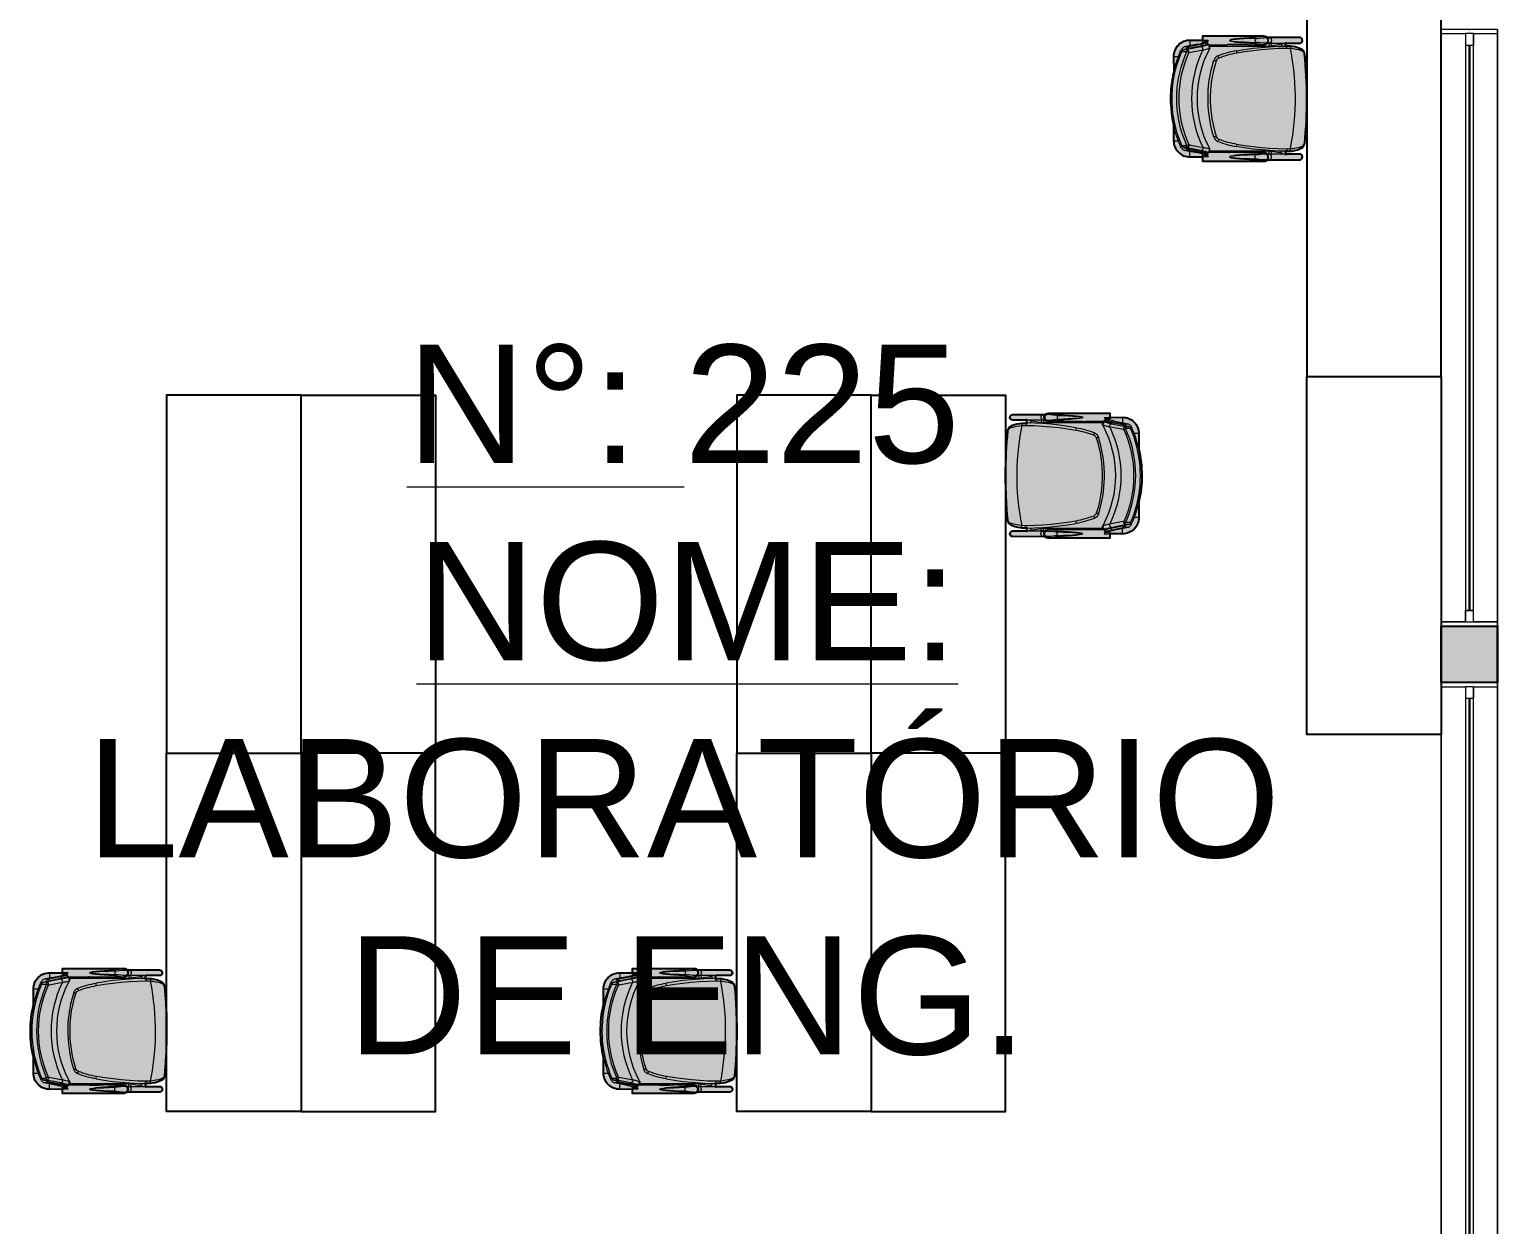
# Model space of a CAD drawing. Header units: metres. Extents: x 512 to 829, y -209 to 245.
# Drawn here: x 706.62 to 713.17, y -174.25 to -168.91 of the extents above; entities that cross this region are included whole.
import ezdxf

# ---------------------------------------------------------------- set-up
doc = ezdxf.new("R2010")
doc.units = ezdxf.units.M
doc.header["$LTSCALE"] = 0.508
doc.set_wipeout_variables(frame=1)
doc.header["$PDSIZE"] = -2
doc.layers.get('0').update_dxf_attribs({"lineweight": 15})
for name, color, linetype, lineweight in [('AMB-NOVOS', 10, 'Continuous', 15), ('None', 7, 'Continuous', 5), ('NãoImprimir', 7, 'Continuous', 5), ('Peitoris', 2, 'Continuous', 5), ('Telhado-Princ', 7, 'Continuous', 5)]:
    doc.layers.add(name, color=color, linetype=linetype, lineweight=lineweight)
doc.layers.add('MB-ARQ-MOBILIÁRIO 02', color=2, linetype='Continuous')
doc.layers.add('MB-ARQ-MOBILIÁRIO-CADEIRAS', color=7, linetype='Continuous')
doc.layers.add('MB-ARQ-MOBILIÁRIO-CADEIRAS-02', color=7, linetype='Continuous', true_color=0x747474)

# ---------------------------------------------------------------- blocks, each defined once
blk = doc.blocks.new('Grupo-4242')
at = {"color": 7, "linetype": 'Continuous', "lineweight": 5}
for points in [[(-1.325, 0.125), (-1.30595, 0.125), (-1.30595, -0.125), (-1.325, -0.125)], [(1.30595, 0.125), (1.325, 0.125), (1.325, -0.125), (1.30595, -0.125)]]:
    blk.add_wipeout(points, dxfattribs=at).dxf.layer = 'None'
at = {"layer": 'None', "color": 7, "linetype": 'Continuous', "lineweight": 5}
for points in [[(-1.325, 0.125), (-1.30595, 0.125), (-1.30595, -0.125), (-1.325, -0.125)], [(1.30595, 0.125), (1.325, 0.125), (1.325, -0.125), (1.30595, -0.125)]]:
    blk.add_lwpolyline(points, close=True, dxfattribs=at)
blk = doc.blocks.new('Grupo-4243')
at = {"layer": 'None', "color": 7}
blk.add_blockref('Grupo-4242', (0, 0), dxfattribs=at)
at = {"layer": 'None', "color": 7, "linetype": 'Continuous', "lineweight": 5}
for p, q in [((-1.325, 0.125), (-1.30595, 0.125)), ((-1.30595, 0.125), (-1.30595, -0.125)), ((1.325, 0.125), (1.30595, 0.125)), ((1.30595, 0.125), (1.30595, -0.125)), ((-1.325, -0.125), (-1.30595, -0.125)), ((1.325, -0.125), (1.30595, -0.125))]:
    blk.add_line(p, q, dxfattribs=at)
blk = doc.blocks.new('Grupo-4244')
at = {"layer": 'None', "color": 7, "linetype": 'Continuous', "lineweight": 5}
for p, q in [((-1.3059, 0.0175), (-1.3059, -0.0175)), ((1.3059, 0.0175), (1.3059, -0.0175))]:
    blk.add_line(p, q, dxfattribs=at)
blk = doc.blocks.new('Grupo-4245')
at = {"color": 7, "linetype": 'Continuous', "lineweight": 5}
for points in [[(-1.3059, 0.0175), (-1.2551, 0.0175), (-1.2551, -0.0175), (-1.3059, -0.0175)], [(1.2551, 0.0175), (1.3059, 0.0175), (1.3059, -0.0175), (1.2551, -0.0175)]]:
    blk.add_wipeout(points, dxfattribs=at).dxf.layer = 'None'
at = {"layer": 'None', "color": 7, "linetype": 'Continuous', "lineweight": 5}
for points in [[(-1.3059, 0.0175), (-1.2551, 0.0175), (-1.2551, -0.0175), (-1.3059, -0.0175)], [(1.2551, 0.0175), (1.3059, 0.0175), (1.3059, -0.0175), (1.2551, -0.0175)]]:
    blk.add_lwpolyline(points, close=True, dxfattribs=at)
blk = doc.blocks.new('Grupo-4246')
at = {"layer": 'None', "color": 7}
blk.add_blockref('Grupo-4244', (0, 0), dxfattribs=at)
at = {"color": 7, "linetype": 'Continuous', "lineweight": 5}
blk.add_wipeout([(-1.2551, 0.0175), (1.2551, 0.0175), (1.2551, -0.0175), (-1.2551, -0.0175)], dxfattribs=at).dxf.layer = 'None'
at = {"layer": 'None', "color": 7, "linetype": 'Continuous', "lineweight": 5}
blk.add_lwpolyline([(-1.2551, 0.0175), (1.2551, 0.0175), (1.2551, -0.0175), (-1.2551, -0.0175)], close=True, dxfattribs=at)
at = {"layer": 'None', "color": 7}
blk.add_blockref('Grupo-4245', (0, 0), dxfattribs=at)
at = {"layer": 'None', "color": 7, "linetype": 'Continuous', "lineweight": 5}
for p, q in [((-1.3059, 0.0175), (-1.2551, 0.0175)), ((-1.2551, 0.0175), (-1.2551, -0.0175)), ((1.3059, 0.0175), (1.2551, 0.0175)), ((1.2551, 0.0175), (1.2551, -0.0175)), ((-1.3059, -0.0175), (-1.2551, -0.0175)), ((1.3059, -0.0175), (1.2551, -0.0175))]:
    blk.add_line(p, q, dxfattribs=at)
blk = doc.blocks.new('Grupo-4247')
at = {"color": 7, "linetype": 'Continuous', "lineweight": 9}
blk.add_wipeout([(-1.25515, 0.000635), (1.25515, 0.000635), (1.25515, -0.000635), (-1.25515, -0.000635)], dxfattribs=at).dxf.layer = 'None'
blk = doc.blocks.new('Grupo-4248')
at = {"layer": 'None', "color": 7}
blk.add_blockref('Grupo-4247', (0, 0), dxfattribs=at)
at = {"layer": 'None', "color": 7, "linetype": 'Continuous', "lineweight": 25}
for p, q in [((-1.25515, 0.000635), (1.25515, 0.000635)), ((-1.25515, -0.000635), (1.25515, -0.000635))]:
    blk.add_line(p, q, dxfattribs=at)
blk = doc.blocks.new('Grupo-4249')
at = {"layer": 'None', "color": 7, "linetype": 'Continuous', "lineweight": 20}
for p, q in [((1.325, 0.125), (-1.325, 0.125)), ((1.325, -0.125), (-1.325, -0.125))]:
    blk.add_line(p, q, dxfattribs=at)
blk = doc.blocks.new('Window (2D)-363')
at = {"color": 7, "linetype": 'Continuous', "lineweight": 5}
blk.add_wipeout([(-1.325, 0.125), (1.325, 0.125), (1.325, -0.125), (-1.325, -0.125)], dxfattribs=at).dxf.layer = 'None'
at = {"layer": 'None', "color": 7}
blk.add_blockref('Grupo-4243', (0, 0), dxfattribs=at)
at = {"layer": 'None', "color": 7, "linetype": 'Continuous', "lineweight": 5}
for p, q in [((-1.325, 0.125), (1.325, 0.125)), ((-1.325, -0.125), (1.325, -0.125))]:
    blk.add_line(p, q, dxfattribs=at)
at = {"layer": 'NãoImprimir', "linetype": 'Continuous'}
for p in [(-1.325, 0), (1.325, 0)]:
    blk.add_point(p, dxfattribs=at)
at = {"layer": 'Peitoris'}
blk.add_blockref('Grupo-4246', (0, 0), dxfattribs=at)
blk.add_blockref('Grupo-4248', (0, 0), dxfattribs=at)
at = {"layer": 'Telhado-Princ'}
blk.add_blockref('Grupo-4249', (0, 0), dxfattribs=at)
blk = doc.blocks.new('Grupo-4250')
at = {"color": 7, "linetype": 'Continuous', "lineweight": 5}
for points in [[(-1.325, 0.125), (-1.30595, 0.125), (-1.30595, -0.125), (-1.325, -0.125)], [(1.30595, 0.125), (1.325, 0.125), (1.325, -0.125), (1.30595, -0.125)]]:
    blk.add_wipeout(points, dxfattribs=at).dxf.layer = 'None'
at = {"layer": 'None', "color": 7, "linetype": 'Continuous', "lineweight": 5}
for points in [[(-1.325, 0.125), (-1.30595, 0.125), (-1.30595, -0.125), (-1.325, -0.125)], [(1.30595, 0.125), (1.325, 0.125), (1.325, -0.125), (1.30595, -0.125)]]:
    blk.add_lwpolyline(points, close=True, dxfattribs=at)
blk = doc.blocks.new('Grupo-4251')
at = {"layer": 'None', "color": 7}
blk.add_blockref('Grupo-4250', (0, 0), dxfattribs=at)
at = {"layer": 'None', "color": 7, "linetype": 'Continuous', "lineweight": 5}
for p, q in [((-1.325, 0.125), (-1.30595, 0.125)), ((-1.30595, 0.125), (-1.30595, -0.125)), ((1.325, 0.125), (1.30595, 0.125)), ((1.30595, 0.125), (1.30595, -0.125)), ((-1.325, -0.125), (-1.30595, -0.125)), ((1.325, -0.125), (1.30595, -0.125))]:
    blk.add_line(p, q, dxfattribs=at)
blk = doc.blocks.new('Grupo-4252')
at = {"layer": 'None', "color": 7, "linetype": 'Continuous', "lineweight": 5}
for p, q in [((-1.3059, 0.0175), (-1.3059, -0.0175)), ((1.3059, 0.0175), (1.3059, -0.0175))]:
    blk.add_line(p, q, dxfattribs=at)
blk = doc.blocks.new('Grupo-4253')
at = {"color": 7, "linetype": 'Continuous', "lineweight": 5}
for points in [[(-1.3059, 0.0175), (-1.2551, 0.0175), (-1.2551, -0.0175), (-1.3059, -0.0175)], [(1.2551, 0.0175), (1.3059, 0.0175), (1.3059, -0.0175), (1.2551, -0.0175)]]:
    blk.add_wipeout(points, dxfattribs=at).dxf.layer = 'None'
at = {"layer": 'None', "color": 7, "linetype": 'Continuous', "lineweight": 5}
for points in [[(-1.3059, 0.0175), (-1.2551, 0.0175), (-1.2551, -0.0175), (-1.3059, -0.0175)], [(1.2551, 0.0175), (1.3059, 0.0175), (1.3059, -0.0175), (1.2551, -0.0175)]]:
    blk.add_lwpolyline(points, close=True, dxfattribs=at)
blk = doc.blocks.new('Grupo-4254')
at = {"layer": 'None', "color": 7}
blk.add_blockref('Grupo-4252', (0, 0), dxfattribs=at)
at = {"color": 7, "linetype": 'Continuous', "lineweight": 5}
blk.add_wipeout([(-1.2551, 0.0175), (1.2551, 0.0175), (1.2551, -0.0175), (-1.2551, -0.0175)], dxfattribs=at).dxf.layer = 'None'
at = {"layer": 'None', "color": 7, "linetype": 'Continuous', "lineweight": 5}
blk.add_lwpolyline([(-1.2551, 0.0175), (1.2551, 0.0175), (1.2551, -0.0175), (-1.2551, -0.0175)], close=True, dxfattribs=at)
at = {"layer": 'None', "color": 7}
blk.add_blockref('Grupo-4253', (0, 0), dxfattribs=at)
at = {"layer": 'None', "color": 7, "linetype": 'Continuous', "lineweight": 5}
for p, q in [((-1.3059, 0.0175), (-1.2551, 0.0175)), ((-1.2551, 0.0175), (-1.2551, -0.0175)), ((1.3059, 0.0175), (1.2551, 0.0175)), ((1.2551, 0.0175), (1.2551, -0.0175)), ((-1.3059, -0.0175), (-1.2551, -0.0175)), ((1.3059, -0.0175), (1.2551, -0.0175))]:
    blk.add_line(p, q, dxfattribs=at)
blk = doc.blocks.new('Grupo-4255')
at = {"color": 7, "linetype": 'Continuous', "lineweight": 9}
blk.add_wipeout([(-1.25515, 0.000635), (1.25515, 0.000635), (1.25515, -0.000635), (-1.25515, -0.000635)], dxfattribs=at).dxf.layer = 'None'
blk = doc.blocks.new('Grupo-4256')
at = {"layer": 'None', "color": 7}
blk.add_blockref('Grupo-4255', (0, 0), dxfattribs=at)
at = {"layer": 'None', "color": 7, "linetype": 'Continuous', "lineweight": 25}
for p, q in [((-1.25515, 0.000635), (1.25515, 0.000635)), ((-1.25515, -0.000635), (1.25515, -0.000635))]:
    blk.add_line(p, q, dxfattribs=at)
blk = doc.blocks.new('Grupo-4257')
at = {"layer": 'None', "color": 7, "linetype": 'Continuous', "lineweight": 20}
for p, q in [((1.325, 0.125), (-1.325, 0.125)), ((1.325, -0.125), (-1.325, -0.125))]:
    blk.add_line(p, q, dxfattribs=at)
blk = doc.blocks.new('Window (2D)-364')
at = {"color": 7, "linetype": 'Continuous', "lineweight": 5}
blk.add_wipeout([(-1.325, 0.125), (1.325, 0.125), (1.325, -0.125), (-1.325, -0.125)], dxfattribs=at).dxf.layer = 'None'
at = {"layer": 'None', "color": 7}
blk.add_blockref('Grupo-4251', (0, 0), dxfattribs=at)
at = {"layer": 'None', "color": 7, "linetype": 'Continuous', "lineweight": 5}
for p, q in [((-1.325, 0.125), (1.325, 0.125)), ((-1.325, -0.125), (1.325, -0.125))]:
    blk.add_line(p, q, dxfattribs=at)
at = {"layer": 'NãoImprimir', "linetype": 'Continuous'}
for p in [(-1.325, 0), (1.325, 0)]:
    blk.add_point(p, dxfattribs=at)
at = {"layer": 'Peitoris'}
blk.add_blockref('Grupo-4254', (0, 0), dxfattribs=at)
blk.add_blockref('Grupo-4256', (0, 0), dxfattribs=at)
at = {"layer": 'Telhado-Princ'}
blk.add_blockref('Grupo-4257', (0, 0), dxfattribs=at)
blk = doc.blocks.new('TECTON FIXA')
h = blk.add_hatch(color=256)
edge = h.paths.add_edge_path()
edge.add_line((-0.2473, 0.0321), (-0.2473, 0.0928))
edge.add_line((-0.2473, 0.0928), (-0.2348, 0.0968))
edge.add_line((-0.2348, 0.0968), (-0.2348, 0.0817))
edge.add_arc((-0.105, 0.0817), 0.1298, 180, 204.52049)
edge.add_arc((-0.1939, 0.0412), 0.0321, 204.52049, 259.94079)
edge.add_arc((-0.002, 2.0405), 2.0405, 264.44547, 275.71592)
edge.add_arc((0.196, 0.0391), 0.0294, 280.22059, 337.58541)
edge.add_arc((0.0809, 0.0865), 0.1539, 337.58541, 356.34652)
edge.add_line((0.2344, 0.0767), (0.2348, 0.0968))
edge.add_line((0.2348, 0.0968), (0.2473, 0.0928))
edge.add_line((0.2473, 0.0928), (0.2473, 0.0321))
edge.add_arc((0.26, 0.0321), 0.0127, 180, 360)
edge.add_line((0.2727, 0.0321), (0.2726, 0.1751))
edge.add_arc((0.299, 0.1752), 0.0264, 140.26598, 180.05265, ccw=False)
edge.add_line((0.2787, 0.192), (0.279, 0.4651))
edge.add_line((0.279, 0.4651), (0.26, 0.4651))
edge.add_line((0.26, 0.4651), (0.2604, 0.5221))
edge.add_arc((0.1881, 0.5226), 0.0723, 359.64528, 450.35472)
edge.add_line((0.1877, 0.5948), (0.1189, 0.5944))
edge.add_arc((0, 0.0855), 0.5226, 76.84676, 102.97923)
edge.add_line((-0.1174, 0.5948), (-0.1877, 0.5948))
edge.add_arc((-0.1877, 0.5221), 0.0727, 90, 180)
edge.add_line((-0.2604, 0.5221), (-0.26, 0.4651))
edge.add_line((-0.26, 0.4651), (-0.279, 0.4651))
edge.add_line((-0.279, 0.4651), (-0.2789, 0.1891))
edge.add_arc((-0.2605, 0.1891), 0.0185, 180.0184, 226.71001)
edge.add_line((-0.2731, 0.1757), (-0.2727, 0.0321))
edge.add_arc((-0.26, 0.0321), 0.0127, 180.16437, 360)
blk.add_lwpolyline([(-0.2727, 0.0321, 1), (-0.2473, 0.0321), (-0.2473, 0.0928), (-0.2348, 0.0968), (-0.2348, 0.0817, 0.107401), (-0.2231, 0.0278, 0.246643), (-0.1995, 0.0096, 0.049216), (0.2012, 0.0101, 0.255663), (0.2231, 0.0278, 0.082044), (0.2344, 0.0767), (0.2348, 0.0968), (0.2473, 0.0928), (0.2473, 0.0321, 1), (0.2727, 0.0321), (0.2726, 0.1751, -0.175367), (0.2787, 0.192), (0.279, 0.4651), (0.26, 0.4651), (0.2604, 0.5221, 0.417845), (0.1877, 0.5948), (0.1189, 0.5944, 0.114521), (-0.1174, 0.5948), (-0.1877, 0.5948, 0.414214), (-0.2604, 0.5221), (-0.26, 0.4651), (-0.279, 0.4651), (-0.2789, 0.1891, 0.206597), (-0.2731, 0.1757), (-0.2727, 0.0321, 0.998567), (-0.2473, 0.0321), (-0.2473, 0.0928), (-0.2348, 0.0968)], format="xyb")
at = {"layer": 'MB-ARQ-MOBILIÁRIO-CADEIRAS', "linetype": 'Continuous', "lineweight": 15}
for p, q in [((-0.1174, 0.5948), (-0.1877, 0.5948)), ((-0.1877, 0.5948), (-0.1877, 0.5736)), ((0.1877, 0.5948), (0.1174, 0.5948)), ((0.1877, 0.5948), (0.1877, 0.5736)), ((-0.231, 0.5293), (-0.231, 0.5471)), ((-0.2188, 0.5499), (-0.2192, 0.5482)), ((-0.2192, 0.5482), (-0.2192, 0.5399)), ((-0.2188, 0.5356), (-0.2188, 0.5499)), ((-0.2188, 0.5356), (-0.2098, 0.5356)), ((-0.213, 0.5562), (-0.213, 0.5633)), ((-0.2098, 0.5579), (-0.2098, 0.5356)), ((0.2098, 0.5579), (0.2098, 0.5356)), ((0.2188, 0.5356), (0.2098, 0.5356)), ((0.213, 0.5562), (0.213, 0.5633)), ((0.2188, 0.5356), (0.2188, 0.5499)), ((0.2188, 0.5499), (0.2192, 0.5482)), ((0.2192, 0.5482), (0.2192, 0.5399)), ((0.231, 0.5293), (0.231, 0.5471)), ((-0.279, 0.4651), (-0.279, 0.3557)), ((-0.279, 0.4651), (-0.26, 0.4651)), ((-0.2604, 0.5221), (-0.2604, 0.4651)), ((-0.2604, 0.5221), (-0.2358, 0.5221)), ((-0.26, 0.44), (-0.26, 0.4651)), ((-0.26, 0.4651), (-0.2485, 0.4651)), ((-0.2532, 0.4441), (-0.2532, 0.4604)), ((-0.2492, 0.4633), (-0.2492, 0.447)), ((0.2604, 0.5221), (0.2358, 0.5221)), ((0.26, 0.4651), (0.2485, 0.4651)), ((0.2492, 0.4633), (0.2492, 0.447)), ((0.2532, 0.4441), (0.2532, 0.4604)), ((0.26, 0.44), (0.26, 0.4651)), ((0.279, 0.4651), (0.26, 0.4651)), ((0.2604, 0.4651), (0.2604, 0.5221)), ((0.279, 0.3557), (0.279, 0.4651)), ((-0.2498, 0.4455), (-0.2494, 0.4465)), ((-0.2498, 0.4455), (-0.2498, 0.4456)), ((-0.2492, 0.447), (-0.2494, 0.4466)), ((-0.2494, 0.4465), (-0.2494, 0.4466)), ((-0.241, 0.3558), (-0.241, 0.442)), ((-0.241, 0.4415), (-0.2407, 0.4416)), ((-0.24, 0.4435), (-0.24, 0.4433)), ((-0.2395, 0.4452), (-0.2395, 0.4447)), ((-0.235, 0.1685), (-0.235, 0.4342)), ((-0.2229, 0.4344), (-0.2237, 0.434)), ((-0.2229, 0.4344), (-0.2215, 0.435)), ((0.2229, 0.4344), (0.2215, 0.435)), ((0.2229, 0.4344), (0.2237, 0.434)), ((0.235, 0.4343), (0.235, 0.1685)), ((0.2395, 0.4452), (0.2395, 0.4447)), ((0.24, 0.4433), (0.24, 0.4435)), ((0.241, 0.4415), (0.2407, 0.4416)), ((0.241, 0.442), (0.241, 0.3558)), ((0.2492, 0.447), (0.2494, 0.4466)), ((0.2494, 0.4465), (0.2494, 0.4466)), ((0.2498, 0.4455), (0.2494, 0.4465)), ((0.2498, 0.4455), (0.2498, 0.4456)), ((-0.279, 0.3557), (-0.279, 0.3555)), ((-0.2787, 0.3449), (-0.2788, 0.3449)), ((-0.2412, 0.3449), (-0.2413, 0.3449)), ((-0.241, 0.3556), (-0.241, 0.3558)), ((0.2412, 0.3449), (0.2413, 0.3449)), ((0.2787, 0.3449), (0.2788, 0.3449)), ((0.279, 0.3557), (0.279, 0.3555)), ((-0.279, 0.2629), (-0.279, 0.1891)), ((-0.241, 0.1891), (-0.241, 0.2625)), ((0.241, 0.2625), (0.241, 0.1891)), ((0.279, 0.1891), (0.279, 0.2629)), ((-0.2688, 0.2306), (-0.2512, 0.2306)), ((0.2688, 0.2306), (0.2512, 0.2306)), ((-0.279, 0.1891), (-0.2789, 0.1891)), ((-0.2727, 0.1752), (-0.2727, 0.1691)), ((-0.2727, 0.1691), (-0.2727, 0.0321)), ((-0.2473, 0.1691), (-0.2473, 0.1751)), ((-0.2473, 0.1034), (-0.2473, 0.1691)), ((-0.2473, 0.1685), (-0.235, 0.1685)), ((-0.2473, 0.1596), (-0.2359, 0.1576)), ((-0.2442, 0.1108), (-0.2359, 0.1576)), ((-0.2411, 0.1891), (-0.241, 0.1891)), ((0.2473, 0.1685), (0.235, 0.1685)), ((0.2473, 0.1596), (0.2359, 0.1576)), ((0.2359, 0.1576), (0.2442, 0.1108)), ((0.2411, 0.1891), (0.241, 0.1891)), ((0.2473, 0.1752), (0.2473, 0.1691)), ((0.2473, 0.1691), (0.2473, 0.1034)), ((0.2727, 0.1691), (0.2727, 0.1751)), ((0.2727, 0.0321), (0.2727, 0.1691)), ((0.279, 0.1891), (0.2789, 0.1891)), ((-0.2504, 0.0918), (-0.2348, 0.0968)), ((-0.2473, 0.1097), (-0.2344, 0.1139)), ((-0.2473, 0.1096), (-0.2344, 0.1138)), ((-0.2473, 0.0321), (-0.2473, 0.0929)), ((-0.235, 0.0891), (-0.235, 0.0883)), ((0.2473, 0.1097), (0.2344, 0.1139)), ((0.2473, 0.1096), (0.2344, 0.1138)), ((0.2504, 0.0918), (0.2348, 0.0968)), ((0.235, 0.0883), (0.235, 0.0891)), ((0.2473, 0.093), (0.2473, 0.0321)), ((-0.2231, 0.0278), (-0.2231, 0.0285)), ((-0.1981, 0.0092), (-0.1981, 0.0093)), ((0.1981, 0.0092), (0.1981, 0.0093)), ((0.2231, 0.0278), (0.2231, 0.0285))]:
    blk.add_line(p, q, dxfattribs=at)
at = {"layer": 'MB-ARQ-MOBILIÁRIO-CADEIRAS', "linetype": 'Continuous', "lineweight": 15, "flags": 128}
for points in [[(-0.213, 0.5633), (-0.1931, 0.5716), (-0.1728, 0.5791), (-0.1523, 0.5857), (-0.1315, 0.5915), (-0.1098, 0.5966), (-0.0879, 0.6008), (-0.0659, 0.604), (-0.0438, 0.6063), (-0.0219, 0.6077), (0, 0.6082), (0.0216, 0.6077), (0.0432, 0.6064), (0.0648, 0.6042), (0.0862, 0.6011), (0.1081, 0.597), (0.1298, 0.5919), (0.1512, 0.586), (0.1724, 0.5792), (0.1929, 0.5717), (0.213, 0.5633)], [(-0.2098, 0.5579), (-0.1903, 0.566), (-0.1704, 0.5732), (-0.1503, 0.5797), (-0.1299, 0.5854), (-0.1087, 0.5903), (-0.0873, 0.5944), (-0.0658, 0.5976), (-0.0441, 0.5999), (-0.0221, 0.6013), (0, 0.6018), (0.0214, 0.6013), (0.0429, 0.6), (0.0642, 0.5978), (0.0854, 0.5947), (0.1071, 0.5907), (0.1286, 0.5857), (0.1499, 0.5798), (0.1709, 0.5731), (0.1905, 0.5659), (0.2098, 0.5579)], [(-0.2427, 0.4875), (-0.2369, 0.5175), (-0.231, 0.5471)], [(-0.2419, 0.4736), (-0.2365, 0.5017), (-0.231, 0.5293)], [(-0.2256, 0.526), (-0.2263, 0.5221), (-0.2293, 0.5066), (-0.2362, 0.4704)], [(-0.2317, 0.4728), (-0.2257, 0.5037), (-0.2196, 0.5341)], [(-0.2313, 0.4728), (-0.2251, 0.5044), (-0.2188, 0.5356)], [(-0.231, 0.5471), (-0.23, 0.5497), (-0.2282, 0.5524), (-0.2259, 0.5549), (-0.2231, 0.5573), (-0.2196, 0.5598), (-0.2156, 0.5621), (-0.213, 0.5633)], [(-0.231, 0.5293), (-0.2304, 0.5309), (-0.2292, 0.5326), (-0.2273, 0.5345), (-0.2247, 0.5366), (-0.2221, 0.5383), (-0.2192, 0.5399)], [(-0.2188, 0.5499), (-0.2183, 0.5512), (-0.2174, 0.5526), (-0.2163, 0.5538), (-0.2149, 0.555), (-0.2131, 0.5562), (-0.2111, 0.5573), (-0.2098, 0.5579)], [(-0.2055, 0.5271), (-0.2075, 0.5268), (-0.2095, 0.5268), (-0.2116, 0.5272), (-0.2135, 0.528), (-0.2152, 0.5291), (-0.2166, 0.5304), (-0.2178, 0.532), (-0.2185, 0.5338), (-0.2188, 0.5356)], [(-0.2055, 0.5271), (-0.2073, 0.5176), (-0.2147, 0.4791), (-0.2174, 0.4646)], [(-0.2098, 0.5356), (-0.1906, 0.5437), (-0.1711, 0.5511), (-0.1513, 0.5576), (-0.1313, 0.5634), (-0.1104, 0.5685), (-0.0894, 0.5727), (-0.0681, 0.576), (-0.0468, 0.5785), (-0.0234, 0.5801), (0, 0.5806), (0.0246, 0.58), (0.0491, 0.5782), (0.0736, 0.5752), (0.0978, 0.5711), (0.1218, 0.5658), (0.1443, 0.5598), (0.1665, 0.5527), (0.1884, 0.5446), (0.2098, 0.5356)], [(0.2055, 0.5271), (0.2075, 0.5268), (0.2095, 0.5268), (0.2116, 0.5272), (0.2135, 0.528), (0.2152, 0.5291), (0.2167, 0.5304), (0.2178, 0.532), (0.2185, 0.5338), (0.2188, 0.5356)], [(0.2055, 0.5271), (0.2073, 0.5176), (0.2147, 0.4791), (0.2174, 0.4646)], [(0.2188, 0.5499), (0.2183, 0.5512), (0.2174, 0.5526), (0.2163, 0.5538), (0.2149, 0.555), (0.2131, 0.5562), (0.2111, 0.5573), (0.2098, 0.5579)], [(0.231, 0.5471), (0.23, 0.5497), (0.2282, 0.5524), (0.2259, 0.5549), (0.2231, 0.5573), (0.2196, 0.5598), (0.2156, 0.5621), (0.213, 0.5633)], [(0.2313, 0.4728), (0.2251, 0.5044), (0.2188, 0.5356)], [(0.231, 0.5293), (0.2304, 0.5309), (0.2292, 0.5326), (0.2273, 0.5345), (0.2247, 0.5366), (0.2221, 0.5383), (0.2192, 0.5399)], [(0.2317, 0.4728), (0.2257, 0.5037), (0.2196, 0.5341)], [(0.2256, 0.526), (0.2263, 0.5221), (0.2293, 0.5066), (0.2362, 0.4704)], [(0.2427, 0.4875), (0.2369, 0.5175), (0.231, 0.5471)], [(0.2419, 0.4736), (0.2365, 0.5017), (0.231, 0.5293)], [(-0.2494, 0.4465), (-0.2481, 0.4496), (-0.2468, 0.4532), (-0.2456, 0.4574), (-0.2437, 0.4649), (-0.2419, 0.4736)], [(-0.2362, 0.4704), (-0.2369, 0.4665), (-0.2384, 0.4594), (-0.24, 0.4532), (-0.2417, 0.4476), (-0.2435, 0.4431)], [(-0.2395, 0.4452), (-0.2381, 0.4482), (-0.2368, 0.4519), (-0.2355, 0.4561), (-0.2342, 0.4611), (-0.2329, 0.4666), (-0.2317, 0.4728)], [(-0.2395, 0.4447), (-0.2381, 0.4477), (-0.2367, 0.4514), (-0.2353, 0.4557), (-0.234, 0.4608), (-0.2326, 0.4665), (-0.2313, 0.4728)], [(-0.2174, 0.4646), (-0.2192, 0.4642), (-0.2211, 0.4641), (-0.2231, 0.4643), (-0.2249, 0.4648), (-0.2266, 0.4657), (-0.2281, 0.4667), (-0.2294, 0.468), (-0.2304, 0.4695), (-0.231, 0.4711), (-0.2313, 0.4728)], [(-0.2174, 0.4646), (-0.2182, 0.4599), (-0.2191, 0.4555), (-0.2204, 0.4494), (-0.2218, 0.4441), (-0.2233, 0.4395), (-0.2248, 0.4359)], [(0.2174, 0.4646), (0.2192, 0.4642), (0.2211, 0.4641), (0.2231, 0.4643), (0.2249, 0.4648), (0.2266, 0.4657), (0.2281, 0.4667), (0.2294, 0.468), (0.2304, 0.4695), (0.231, 0.4711), (0.2313, 0.4728)], [(0.2174, 0.4646), (0.2183, 0.4599), (0.2191, 0.4555), (0.2204, 0.4494), (0.2218, 0.4441), (0.2233, 0.4395), (0.2248, 0.4359)], [(0.2395, 0.4447), (0.2381, 0.4477), (0.2367, 0.4514), (0.2353, 0.4557), (0.234, 0.4608), (0.2326, 0.4665), (0.2313, 0.4728)], [(0.2395, 0.4452), (0.2381, 0.4482), (0.2368, 0.4519), (0.2355, 0.4561), (0.2342, 0.4611), (0.2329, 0.4666), (0.2317, 0.4728)], [(0.2362, 0.4704), (0.237, 0.4665), (0.2384, 0.4594), (0.24, 0.4532), (0.2417, 0.4476), (0.2435, 0.4431)], [(0.2494, 0.4465), (0.2481, 0.4496), (0.2468, 0.4532), (0.2456, 0.4574), (0.2437, 0.4649), (0.2419, 0.4736)], [(-0.2494, 0.4466), (-0.2496, 0.4462), (-0.2498, 0.4456)], [(-0.2435, 0.4431), (-0.2439, 0.442), (-0.244, 0.4412)], [(-0.244, 0.4412), (-0.2428, 0.4417), (-0.2417, 0.442), (-0.2411, 0.4421), (-0.241, 0.442)], [(-0.24, 0.4433), (-0.2399, 0.4437), (-0.2395, 0.4447)], [(-0.24, 0.4433), (-0.24, 0.4429), (-0.2398, 0.4414), (-0.2394, 0.4398), (-0.2388, 0.4383), (-0.2379, 0.4368), (-0.2366, 0.4355), (-0.2352, 0.4344), (-0.2338, 0.4336), (-0.2323, 0.4331), (-0.2309, 0.4328), (-0.2295, 0.4327), (-0.2283, 0.4327), (-0.2272, 0.4329), (-0.2261, 0.4332), (-0.225, 0.4335), (-0.2237, 0.434), (-0.2237, 0.434)], [(-0.2248, 0.4359), (-0.2252, 0.435), (-0.2253, 0.4344), (-0.225, 0.434), (-0.2244, 0.4339), (-0.2229, 0.4344)], [(-0.2237, 0.434), (-0.2228, 0.4344), (-0.2215, 0.4351)], [(-0.1722, 0.4145), (-0.1462, 0.4221), (-0.1199, 0.4285), (-0.0933, 0.4336), (-0.0728, 0.4366), (-0.0521, 0.4389), (-0.0314, 0.4405), (-0.0106, 0.4412), (0.0122, 0.4412), (0.0351, 0.4402), (0.0579, 0.4384), (0.0806, 0.4356), (0.1038, 0.4317), (0.1269, 0.4269), (0.1497, 0.4212), (0.1722, 0.4145)], [(-0.1722, 0.4145), (-0.172, 0.4144), (-0.1717, 0.4139), (-0.1713, 0.413), (-0.1708, 0.4118), (-0.1702, 0.4104), (-0.1696, 0.4087), (-0.1689, 0.4068), (-0.1683, 0.4049)], [(0.1683, 0.4049), (0.1469, 0.4113), (0.1253, 0.4168), (0.1034, 0.4215), (0.0814, 0.4252), (0.0586, 0.4282), (0.0356, 0.4301), (0.0126, 0.4312), (-0.0104, 0.4312), (-0.0369, 0.4301), (-0.0633, 0.4277), (-0.0895, 0.424), (-0.1161, 0.4189), (-0.1424, 0.4126), (-0.1683, 0.4049)], [(0.1722, 0.4145), (0.172, 0.4144), (0.1717, 0.4139), (0.1713, 0.413), (0.1708, 0.4118), (0.1702, 0.4104), (0.1696, 0.4087), (0.1689, 0.4068), (0.1683, 0.4049)], [(0.2216, 0.4351), (0.2224, 0.4346), (0.2237, 0.434)], [(0.2248, 0.4359), (0.2252, 0.435), (0.2253, 0.4344), (0.225, 0.434), (0.2244, 0.4339), (0.2229, 0.4344)], [(0.2237, 0.434), (0.2249, 0.4335), (0.226, 0.4332), (0.2272, 0.4329), (0.2284, 0.4327), (0.2297, 0.4327), (0.2311, 0.4328), (0.2326, 0.4332), (0.2342, 0.4338), (0.2356, 0.4346), (0.2369, 0.4357), (0.2381, 0.4371), (0.2389, 0.4386), (0.2395, 0.4401), (0.2399, 0.4416), (0.24, 0.4431), (0.24, 0.4433)], [(0.24, 0.4433), (0.2399, 0.4437), (0.2395, 0.4447)], [(0.244, 0.4412), (0.2428, 0.4417), (0.2417, 0.442), (0.2411, 0.4421), (0.241, 0.442)], [(0.2435, 0.4431), (0.2439, 0.442), (0.244, 0.4412)], [(0.2494, 0.4466), (0.2496, 0.4462), (0.2498, 0.4456)], [(-0.279, 0.3555), (-0.279, 0.3541), (-0.2789, 0.351), (-0.2788, 0.348), (-0.2788, 0.3452), (-0.2788, 0.3449)], [(-0.279, 0.3555), (-0.279, 0.354), (-0.2789, 0.3511), (-0.2787, 0.3479), (-0.2787, 0.3461), (-0.2787, 0.3449)], [(-0.2788, 0.3449), (-0.2789, 0.3234), (-0.2789, 0.2973), (-0.279, 0.2795)], [(-0.2787, 0.3449), (-0.2788, 0.3197), (-0.2789, 0.2945), (-0.279, 0.2795)], [(-0.2413, 0.3449), (-0.2413, 0.3481), (-0.2411, 0.3513), (-0.241, 0.3539), (-0.241, 0.3556)], [(-0.241, 0.2808), (-0.2411, 0.2897), (-0.2412, 0.315), (-0.2413, 0.3449)], [(-0.2412, 0.3449), (-0.2412, 0.347), (-0.2411, 0.3498), (-0.241, 0.3526), (-0.241, 0.3556)], [(-0.241, 0.2808), (-0.2411, 0.3058), (-0.2412, 0.332), (-0.2412, 0.3449)], [(0.2413, 0.3449), (0.2413, 0.3481), (0.2411, 0.3513), (0.241, 0.3539), (0.241, 0.3558)], [(0.2412, 0.3449), (0.2412, 0.3307), (0.2411, 0.3046), (0.241, 0.2806)], [(0.241, 0.2806), (0.2411, 0.2897), (0.2412, 0.315), (0.2413, 0.3449)], [(0.279, 0.3555), (0.279, 0.354), (0.2789, 0.3511), (0.2787, 0.3479), (0.2787, 0.3461), (0.2787, 0.3449)], [(0.2787, 0.3449), (0.2788, 0.3197), (0.2789, 0.2945), (0.279, 0.2794)], [(0.2788, 0.3449), (0.2788, 0.3462), (0.2789, 0.3489), (0.2789, 0.3518), (0.279, 0.3548), (0.279, 0.3555)], [(0.279, 0.2794), (0.279, 0.2936), (0.2789, 0.3197), (0.2788, 0.3449)], [(-0.279, 0.2795), (-0.279, 0.2693), (-0.279, 0.2629)], [(-0.241, 0.2625), (-0.241, 0.2645), (-0.241, 0.2808)], [(-0.235, 0.0909), (-0.234, 0.1283), (-0.2321, 0.1657), (-0.2291, 0.203), (-0.225, 0.2405), (-0.2199, 0.2778), (-0.2138, 0.315)], [(-0.2031, 0.3133), (-0.2091, 0.2767), (-0.2141, 0.24), (-0.2181, 0.2031), (-0.2212, 0.1658), (-0.2232, 0.1285), (-0.2242, 0.0912)], [(0.2242, 0.0912), (0.2232, 0.1283), (0.2212, 0.1653), (0.2182, 0.2023), (0.2142, 0.2394), (0.2091, 0.2765), (0.2031, 0.3133)], [(0.2138, 0.315), (0.2199, 0.2781), (0.225, 0.241), (0.229, 0.2038), (0.232, 0.1662), (0.234, 0.1286), (0.235, 0.0909)], [(0.241, 0.2625), (0.241, 0.2645), (0.241, 0.2806)], [(0.279, 0.2794), (0.279, 0.2693), (0.279, 0.2629)], [(-0.2789, 0.1891), (-0.2784, 0.195), (-0.2776, 0.201), (-0.2765, 0.2072), (-0.2754, 0.2136), (-0.2741, 0.2221), (-0.2733, 0.2308)], [(-0.2688, 0.2306), (-0.2693, 0.2216), (-0.2702, 0.2126), (-0.2716, 0.1997), (-0.2722, 0.1933), (-0.2725, 0.187)], [(-0.2475, 0.187), (-0.248, 0.1956), (-0.2489, 0.2044), (-0.2503, 0.2174), (-0.2508, 0.224), (-0.2512, 0.2306)], [(-0.2467, 0.2308), (-0.2462, 0.2245), (-0.2454, 0.2182), (-0.2443, 0.212), (-0.2432, 0.2058), (-0.2419, 0.1974), (-0.2411, 0.1891)], [(0.2467, 0.2308), (0.2462, 0.2245), (0.2454, 0.2182), (0.2443, 0.212), (0.2432, 0.2058), (0.2419, 0.1974), (0.2411, 0.1891)], [(0.2475, 0.187), (0.248, 0.1956), (0.2489, 0.2044), (0.2503, 0.2174), (0.2508, 0.224), (0.2512, 0.2306)], [(0.2688, 0.2306), (0.2693, 0.2216), (0.2702, 0.2126), (0.2716, 0.1997), (0.2722, 0.1933), (0.2725, 0.187)], [(0.2789, 0.1891), (0.2784, 0.195), (0.2776, 0.201), (0.2765, 0.2072), (0.2754, 0.2136), (0.2741, 0.2221), (0.2733, 0.2308)], [(-0.2789, 0.1891), (-0.2787, 0.1887), (-0.2783, 0.1883), (-0.2776, 0.188), (-0.2769, 0.1877), (-0.2759, 0.1874), (-0.2749, 0.1872), (-0.2737, 0.1871), (-0.2725, 0.187)], [(-0.2782, 0.184), (-0.2787, 0.186), (-0.2789, 0.1891)], [(-0.2783, 0.184), (-0.2778, 0.1824), (-0.2768, 0.1803), (-0.2755, 0.1783), (-0.274, 0.1765), (-0.2722, 0.1749), (-0.2703, 0.1735), (-0.2682, 0.1724), (-0.2659, 0.1715), (-0.2635, 0.171), (-0.2611, 0.1707), (-0.2586, 0.1707), (-0.2562, 0.171), (-0.2538, 0.1716), (-0.2515, 0.1725), (-0.2494, 0.1737), (-0.2474, 0.1752), (-0.2457, 0.1768), (-0.2442, 0.1787), (-0.243, 0.1807), (-0.242, 0.1829), (-0.2417, 0.1841)], [(-0.2727, 0.1691), (-0.2726, 0.1676), (-0.2721, 0.1658), (-0.2713, 0.164), (-0.2702, 0.1624), (-0.2688, 0.1609), (-0.2671, 0.1597), (-0.2652, 0.1588), (-0.2632, 0.1582), (-0.2611, 0.1579), (-0.2589, 0.1579), (-0.2568, 0.1582), (-0.2548, 0.1588), (-0.2529, 0.1597), (-0.2512, 0.1609), (-0.2498, 0.1624), (-0.2487, 0.164), (-0.2479, 0.1658), (-0.2474, 0.1676), (-0.2473, 0.1691)], [(-0.2725, 0.187), (-0.2724, 0.1848), (-0.2719, 0.1828), (-0.2711, 0.1809), (-0.27, 0.1792), (-0.2686, 0.1777), (-0.267, 0.1764), (-0.2651, 0.1754), (-0.2631, 0.1748), (-0.2611, 0.1744), (-0.2589, 0.1744), (-0.2569, 0.1748), (-0.2549, 0.1754), (-0.253, 0.1764), (-0.2514, 0.1777), (-0.25, 0.1792), (-0.2488, 0.181), (-0.248, 0.1829), (-0.2476, 0.1849), (-0.2475, 0.187)], [(-0.2475, 0.187), (-0.2463, 0.1871), (-0.2451, 0.1872), (-0.2441, 0.1874), (-0.2431, 0.1877), (-0.2423, 0.188), (-0.2417, 0.1883), (-0.2413, 0.1887), (-0.2411, 0.1891)], [(-0.2411, 0.1891), (-0.2413, 0.1861), (-0.2417, 0.1841)], [(0.2475, 0.187), (0.2463, 0.1871), (0.2451, 0.1872), (0.2441, 0.1874), (0.2431, 0.1877), (0.2424, 0.188), (0.2417, 0.1883), (0.2413, 0.1887), (0.2411, 0.1891)], [(0.2411, 0.1891), (0.2413, 0.1861), (0.2418, 0.184)], [(0.2417, 0.184), (0.2422, 0.1824), (0.2432, 0.1803), (0.2445, 0.1783), (0.246, 0.1765), (0.2478, 0.1749), (0.2497, 0.1735), (0.2518, 0.1724), (0.2541, 0.1715), (0.2565, 0.171), (0.2589, 0.1707), (0.2614, 0.1707), (0.2638, 0.171), (0.2662, 0.1716), (0.2685, 0.1725), (0.2706, 0.1737), (0.2726, 0.1751), (0.2743, 0.1768), (0.2758, 0.1787), (0.277, 0.1807), (0.278, 0.1829), (0.2783, 0.1841)], [(0.2727, 0.1691), (0.2726, 0.1676), (0.2721, 0.1658), (0.2713, 0.164), (0.2702, 0.1624), (0.2688, 0.1609), (0.2671, 0.1597), (0.2652, 0.1588), (0.2632, 0.1582), (0.2611, 0.1579), (0.2589, 0.1579), (0.2568, 0.1582), (0.2548, 0.1588), (0.2529, 0.1597), (0.2512, 0.1609), (0.2498, 0.1624), (0.2487, 0.164), (0.2479, 0.1658), (0.2474, 0.1676), (0.2473, 0.1691)], [(0.2725, 0.187), (0.2724, 0.1848), (0.2719, 0.1828), (0.2711, 0.1809), (0.27, 0.1792), (0.2686, 0.1777), (0.267, 0.1764), (0.2651, 0.1754), (0.2631, 0.1748), (0.2611, 0.1744), (0.2589, 0.1744), (0.2569, 0.1748), (0.2549, 0.1754), (0.253, 0.1764), (0.2514, 0.1777), (0.25, 0.1792), (0.2488, 0.181), (0.248, 0.1829), (0.2476, 0.1849), (0.2475, 0.187)], [(0.2789, 0.1891), (0.2787, 0.1887), (0.2783, 0.1883), (0.2777, 0.188), (0.2769, 0.1877), (0.2759, 0.1874), (0.2749, 0.1872), (0.2737, 0.1871), (0.2725, 0.187)], [(0.2783, 0.1841), (0.2787, 0.186), (0.2789, 0.1891)], [(-0.2473, 0.1034), (-0.2475, 0.1012), (-0.2483, 0.0981), (-0.249, 0.0963), (-0.2498, 0.0946), (-0.2506, 0.0932), (-0.2509, 0.0923), (-0.2509, 0.0919), (-0.2506, 0.0918), (-0.2504, 0.0918)], [(-0.2341, 0.072), (-0.2348, 0.0814), (-0.235, 0.0909)], [(-0.2341, 0.072), (-0.2339, 0.072), (-0.2332, 0.0721), (-0.2322, 0.0722), (-0.2309, 0.0723), (-0.2292, 0.0725), (-0.2274, 0.0727), (-0.2254, 0.0729), (-0.2233, 0.0732)], [(-0.2242, 0.0912), (-0.224, 0.0822), (-0.2233, 0.0732)], [(-0.2233, 0.0732), (-0.1944, 0.0679), (-0.1653, 0.0633), (-0.1361, 0.0594), (-0.1066, 0.0562), (-0.0771, 0.0538), (-0.0474, 0.0521), (-0.0181, 0.0512), (0.0113, 0.0512), (0.0407, 0.0518), (0.0703, 0.0533), (0.0998, 0.0556), (0.1292, 0.0586), (0.1528, 0.0615), (0.1764, 0.065), (0.1999, 0.0688), (0.2233, 0.0732)], [(0.2233, 0.0732), (0.224, 0.0821), (0.2242, 0.0912)], [(0.2341, 0.072), (0.2339, 0.072), (0.2332, 0.0721), (0.2322, 0.0722), (0.2309, 0.0723), (0.2292, 0.0725), (0.2274, 0.0727), (0.2254, 0.0729), (0.2233, 0.0732)], [(0.235, 0.0909), (0.2348, 0.0814), (0.2341, 0.072)], [(0.2473, 0.1034), (0.2473, 0.1034), (0.2475, 0.1012), (0.2483, 0.0981), (0.249, 0.0963), (0.2498, 0.0946), (0.2506, 0.0932), (0.2509, 0.0923), (0.2509, 0.0919), (0.2506, 0.0918), (0.2504, 0.0918)], [(-0.2231, 0.0285), (-0.2226, 0.0275), (-0.2218, 0.0266), (-0.2209, 0.0259), (-0.2197, 0.0253), (-0.2185, 0.0248), (-0.2171, 0.0246), (-0.2157, 0.0245), (-0.2142, 0.0246)], [(-0.2142, 0.0246), (-0.2127, 0.0209), (-0.2109, 0.0178), (-0.2088, 0.0151), (-0.2059, 0.0125), (-0.2028, 0.0107), (-0.1995, 0.0096), (-0.1984, 0.0093), (-0.1981, 0.0093), (-0.1981, 0.0093), (-0.1981, 0.0093)], [(0.1981, 0.0093), (0.167, 0.0067), (0.1358, 0.0045), (0.0895, 0.0021), (0.0432, 0.0007), (-0.0033, 0.0003), (-0.0498, 0.0008), (-0.0869, 0.002), (-0.124, 0.0038), (-0.1611, 0.0062), (-0.1981, 0.0093)], [(-0.1981, 0.0092), (-0.168, 0.0066), (-0.1379, 0.0044), (-0.1076, 0.0027), (-0.0772, 0.0014), (-0.0543, 0.0007), (-0.0314, 0.0002)], [(-0.0314, 0.0002), (0, 0), (0.0314, 0.0002)], [(0.0314, 0.0002), (0.0543, 0.0007), (0.0772, 0.0014), (0.1075, 0.0027), (0.1378, 0.0044), (0.168, 0.0066), (0.1981, 0.0092)], [(0.1981, 0.0093), (0.1981, 0.0093), (0.1981, 0.0093), (0.1984, 0.0093), (0.1995, 0.0096), (0.2028, 0.0107), (0.2059, 0.0125), (0.2088, 0.0151), (0.2109, 0.0178), (0.2127, 0.0209), (0.2142, 0.0246)], [(0.2231, 0.0285), (0.2226, 0.0275), (0.2218, 0.0266), (0.2209, 0.0259), (0.2197, 0.0253), (0.2185, 0.0248), (0.2171, 0.0246), (0.2157, 0.0245), (0.2142, 0.0246)]]:
    blk.add_lwpolyline(points, dxfattribs=at)
at = {"layer": 'MB-ARQ-MOBILIÁRIO-CADEIRAS', "linetype": 'Continuous', "lineweight": 15}
for centre, radius, start, end in [((-0.1877, 0.5221), 0.0727, 90, 180), ((0.1877, 0.5221), 0.0727, 0, 90), ((-0.2269, 0.53), 0.00416, 188.57172, 288.717), ((-0.2102, 0.5209), 0.0162, 125.47556, 161.50118), ((-0.2532, 0.5396), 0.034, 350.65239, 0.5406), ((-0.1511, 0.5605), 0.0638, 202.97412, 211.48041), ((0, 0.0732), 0.4983, 65.64638, 114.35362), ((0.1511, 0.5605), 0.0638, 328.51959, 337.02588), ((0.2532, 0.5396), 0.034, 179.4594, 189.34761), ((0.2102, 0.5209), 0.0162, 18.49882, 54.52444), ((0.2269, 0.53), 0.00416, 251.283, 351.42828), ((-0.2584, 0.4718), 0.0125, 294.6433, 317.35376), ((-0.3636, 0.5073), 0.1226, 338.98658, 350.71763), ((-0.2378, 0.4743), 0.00418, 189.2495, 291.42924), ((0, 0.0169), 0.5113, 116.94349, 117.51638), ((0, 0.0169), 0.4732, 62.08285, 117.91715), ((0, 0.0169), 0.4977, 64.09657, 115.90343), ((0, 0.0169), 0.5113, 62.48362, 63.05651), ((0.2378, 0.4743), 0.00418, 248.57076, 350.7505), ((0.3636, 0.5073), 0.1226, 189.28237, 201.01342), ((0.2584, 0.4718), 0.0125, 222.64624, 245.3567), ((-0.1961, 0.3364), 0.1217, 116.20472, 121.68373), ((0, 0.0169), 0.4965, 120.65807, 121.57512), ((-0.2612, 0.4591), 0.017, 298.14216, 314.85686), ((-0.2453, 0.4455), 0.00447, 179.27278, 287.26262), ((-0.2453, 0.4467), 0.00406, 182.26893, 297.61799), ((0, 0.0169), 0.4882, 119.43607, 119.54699), ((-0.2372, 0.4435), 0.00277, 143.53304, 180.52374), ((-0.2293, 0.445), 0.0101, 181.91965, 296.39265), ((0.2233, 0.2369), 0.444, 158.90591, 169.86882), ((-0.163, 0.3859), 0.0299, 107.77514, 158.90799), ((-0.2178, 0.3051), 0.0955, 67.18348, 73.66959), ((-0.1622, 0.386), 0.0199, 107.86207, 158.97992), ((0.1622, 0.386), 0.0199, 21.01967, 72.13834), ((0.163, 0.3859), 0.0299, 21.09206, 72.22482), ((0.2178, 0.3051), 0.0955, 106.33041, 112.81652), ((-0.2233, 0.2369), 0.444, 10.13118, 21.09409), ((0.2293, 0.445), 0.0101, 243.60735, 358.08035), ((0.2372, 0.4435), 0.00277, 359.47626, 36.46696), ((0, 0.0169), 0.4882, 60.45301, 60.56313), ((0.2453, 0.4467), 0.00406, 242.38201, 357.73107), ((0.2453, 0.4455), 0.00447, 252.73738, 0.72722), ((0.2612, 0.4591), 0.017, 225.14314, 241.85784), ((0.1961, 0.3364), 0.1217, 58.31627, 63.79528), ((0, 0.0169), 0.4965, 58.42488, 59.34193), ((0.2253, 0.2368), 0.4351, 158.94258, 169.86186), ((-0.2253, 0.2368), 0.4351, 10.13814, 21.05742), ((0.0864, 0.3477), 0.1549, 358.96724, 2.95018), ((-0.226, 0.2016), 0.1141, 78.41828, 83.8838), ((0.226, 0.2016), 0.1141, 96.1162, 101.58172), ((-0.2642, 0.384), 0.1535, 266.58394, 268.25825), ((-0.2558, 0.384), 0.1535, 271.74175, 273.41606), ((0.2558, 0.384), 0.1535, 266.58394, 268.25825), ((0.2642, 0.384), 0.1535, 271.74175, 273.41606), ((-0.26, 0.1891), 0.019, 180, 195.19096), ((-0.26, 0.1891), 0.019, 344.78737, 0), ((-0.2977, 0.1685), 0.0627, 350, 0), ((0.2977, 0.1685), 0.0627, 180, 190), ((0.26, 0.1891), 0.019, 180, 195.17115), ((0.26, 0.1891), 0.019, 344.77208, 0), ((-0.2278, 0.0248), 0.0665, 86.87613, 96.22346), ((-0.0757, 0.0881), 0.1592, 179.93916, 202.23449), ((-0.0703, 0.0901), 0.1647, 186.31426, 201.9491), ((-0.0042, 0.0893), 0.2197, 184.2099, 197.12448), ((0.0044, 0.0892), 0.2195, 342.87006, 355.79556), ((0.0769, 0.0878), 0.1581, 337.70283, 0.15769), ((0.0704, 0.0901), 0.1647, 338.04858, 353.68806), ((0.2278, 0.0248), 0.0665, 83.77654, 93.12387), ((-0.26, 0.0321), 0.0127, 180, 0), ((-0.1945, 0.04), 0.0309, 201.72305, 263.29626), ((-0.1952, 0.0392), 0.0301, 202.06062, 264.60569), ((0.1945, 0.04), 0.0309, 276.70374, 338.27695), ((0.1952, 0.0391), 0.0301, 275.38662, 337.94707), ((0.26, 0.0321), 0.0127, 180, 0)]:
    blk.add_arc(centre, radius, start, end, dxfattribs=at)
for centre, ratio in [((-0.26, -0.0544), 0.047572), ((-0.26, -0.0546), 0.031548), ((0.26, -0.0544), 0.047572), ((0.26, -0.0546), 0.031548)]:
    blk.add_ellipse(centre, major_axis=(0, 0.3994), ratio=ratio, start_param=5.507673, end_param=7.058698, dxfattribs=at)

msp = doc.modelspace()

# ---------------------------------------------------------------- linework, layer by layer
at = {"layer": 'MB-ARQ-MOBILIÁRIO 02'}
for points in [[(707.8335, -170.5403), (707.2335, -170.5403), (707.2335, -172.1403), (707.8335, -172.1403)], [(707.8335, -170.5403), (708.4335, -170.5403), (708.4335, -172.1403), (707.8335, -172.1403)], [(710.3781, -170.5403), (709.7781, -170.5403), (709.7781, -172.1403), (710.3781, -172.1403)], [(710.3781, -170.5403), (710.9781, -170.5403), (710.9781, -172.1403), (710.3781, -172.1403)], [(707.8335, -173.7403), (707.2335, -173.7403), (707.2335, -172.1403), (707.8335, -172.1403)], [(707.8335, -173.7403), (708.4335, -173.7403), (708.4335, -172.1403), (707.8335, -172.1403)], [(710.3781, -173.7403), (709.7781, -173.7403), (709.7781, -172.1403), (710.3781, -172.1403)], [(710.3781, -173.7403), (710.9781, -173.7403), (710.9781, -172.1403), (710.3781, -172.1403)]]:
    msp.add_lwpolyline(points, close=True, dxfattribs=at)
at = {"layer": 'None', "color": 7, "linetype": 'Continuous', "lineweight": 25}
for p, q in [((712.9227, -171.8243), (712.9227, -171.5729)), ((713.1742, -171.8243), (713.1742, -171.5729))]:
    msp.add_line(p, q, dxfattribs=at)

# ---------------------------------------------------------------- block references
at = {"layer": 'MB-ARQ-MOBILIÁRIO-CADEIRAS-02', "linetype": 'Continuous', "rotation": 90.00000000000001}
msp.add_blockref('TECTON FIXA', (712.3227, -169.2167), dxfattribs=at)
at = {"layer": 'MB-ARQ-MOBILIÁRIO-CADEIRAS-02', "linetype": 'Continuous', "xscale": -1}
for p, rotation in [((710.9781, -170.9), 270), ((707.2335, -173.3805), 90), ((709.7781, -173.3805), 90)]:
    msp.add_blockref('TECTON FIXA', p, dxfattribs=dict(at, rotation=rotation))

# ---------------------------------------------------------------- texts
at = {"layer": 'AMB-NOVOS', "linetype": 'Continuous', "lineweight": 0, "insert": (707.6074, -170.3159), "char_height": 0.528095, "attachment_point": 1}
msp.add_mtext_dynamic_manual_height_columns('\\pi0.6984;{\\fArial|b0|i0|c0|p34;\\LN°:\\l 225\\P\\pi0.74109;\\LNOME: \\P\\pi-0.73116;\\lLABORATÓRIO \\P\\pi0.43363;DE ENG. }', width=3.779715, gutter_width=1.5088, heights=[0], dxfattribs=at)

# ---------------------------------------------------------------- next in the draw order: block references
at = {"layer": 'None', "color": 7, "xscale": -1.005894640890275, "yscale": 1.005894640890275, "zscale": 1.005894640890275, "rotation": 90}
for name, p in [('Window (2D)-363', (713.0485, -170.2401)), ('Window (2D)-364', (713.0485, -173.1572))]:
    msp.add_blockref(name, p, dxfattribs=at)

# ---------------------------------------------------------------- next in the draw order: hatches: boundary and pattern name
at = {"layer": 'None', "linetype": 'Continuous', "lineweight": 0}
msp.add_hatch(color=255, dxfattribs=at).paths.add_polyline_path([(712.9227, -171.8243), (712.9227, -171.5729), (713.1742, -171.5729), (713.1742, -171.8243)])

# ---------------------------------------------------------------- next in the draw order: linework, layer by layer
at = {"layer": 'MB-ARQ-MOBILIÁRIO 02'}
for points in [[(712.9227, -168.857), (712.3227, -168.857), (712.3227, -170.457), (712.9227, -170.457)], [(712.9227, -172.057), (712.3227, -172.057), (712.3227, -170.457), (712.9227, -170.457)]]:
    msp.add_lwpolyline(points, close=True, dxfattribs=at)
at = {"layer": 'None', "color": 7, "linetype": 'Continuous', "lineweight": 25}
msp.add_lwpolyline([(712.9227, -171.8243), (712.9227, -171.5729), (713.1742, -171.5729), (713.1742, -171.8243)], close=True, dxfattribs=at)

doc.saveas('drawing.dxf')
